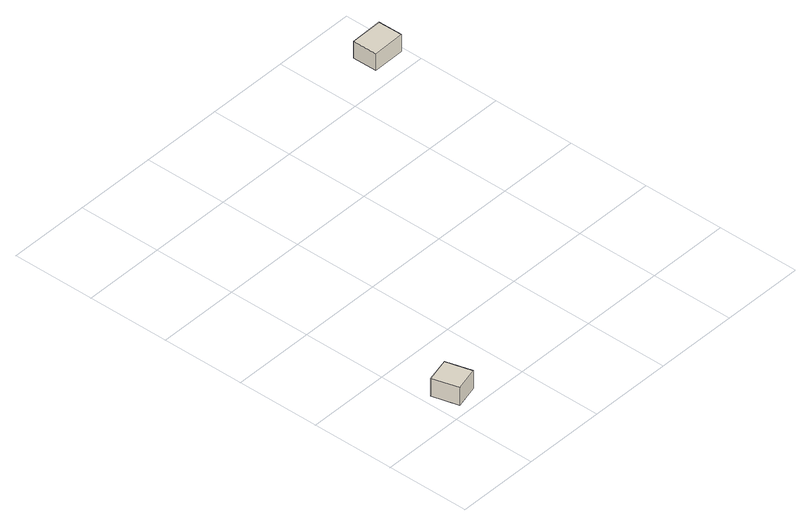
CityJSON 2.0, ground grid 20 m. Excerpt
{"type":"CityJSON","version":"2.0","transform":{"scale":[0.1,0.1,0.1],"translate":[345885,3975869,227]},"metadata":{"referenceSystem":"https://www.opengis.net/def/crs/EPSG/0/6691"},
"CityObjects":{
"building1":{"type":"Building","attributes":{"measuredHeight":6},"geometry":[{"type":"Solid","lod":"1","boundaries":[[[[0,1,2,3]],[[2,4,5,3]],[[1,6,4,2]],[[0,7,6,1]],[[3,5,7,0]],[[4,6,7,5]]]]}]},
"building2":{"type":"Building","attributes":{"measuredHeight":4.5},"geometry":[{"type":"Solid","lod":"1","boundaries":[[[[8,9,10,11]],[[10,12,13,11]],[[9,14,12,10]],[[8,15,14,9]],[[11,13,15,8]],[[12,14,15,13]]]]}]}
},
"vertices":[
[19,7,23],[2,70,23],[60,85,23],[77,22,23],[60,85,69],[77,22,69],[2,70,69],[19,7,69],
[790,904,1],[791,845,1],[712,843,1],[711,903,1],[712,843,45],[711,903,45],[791,845,45],[790,904,45]
]}
